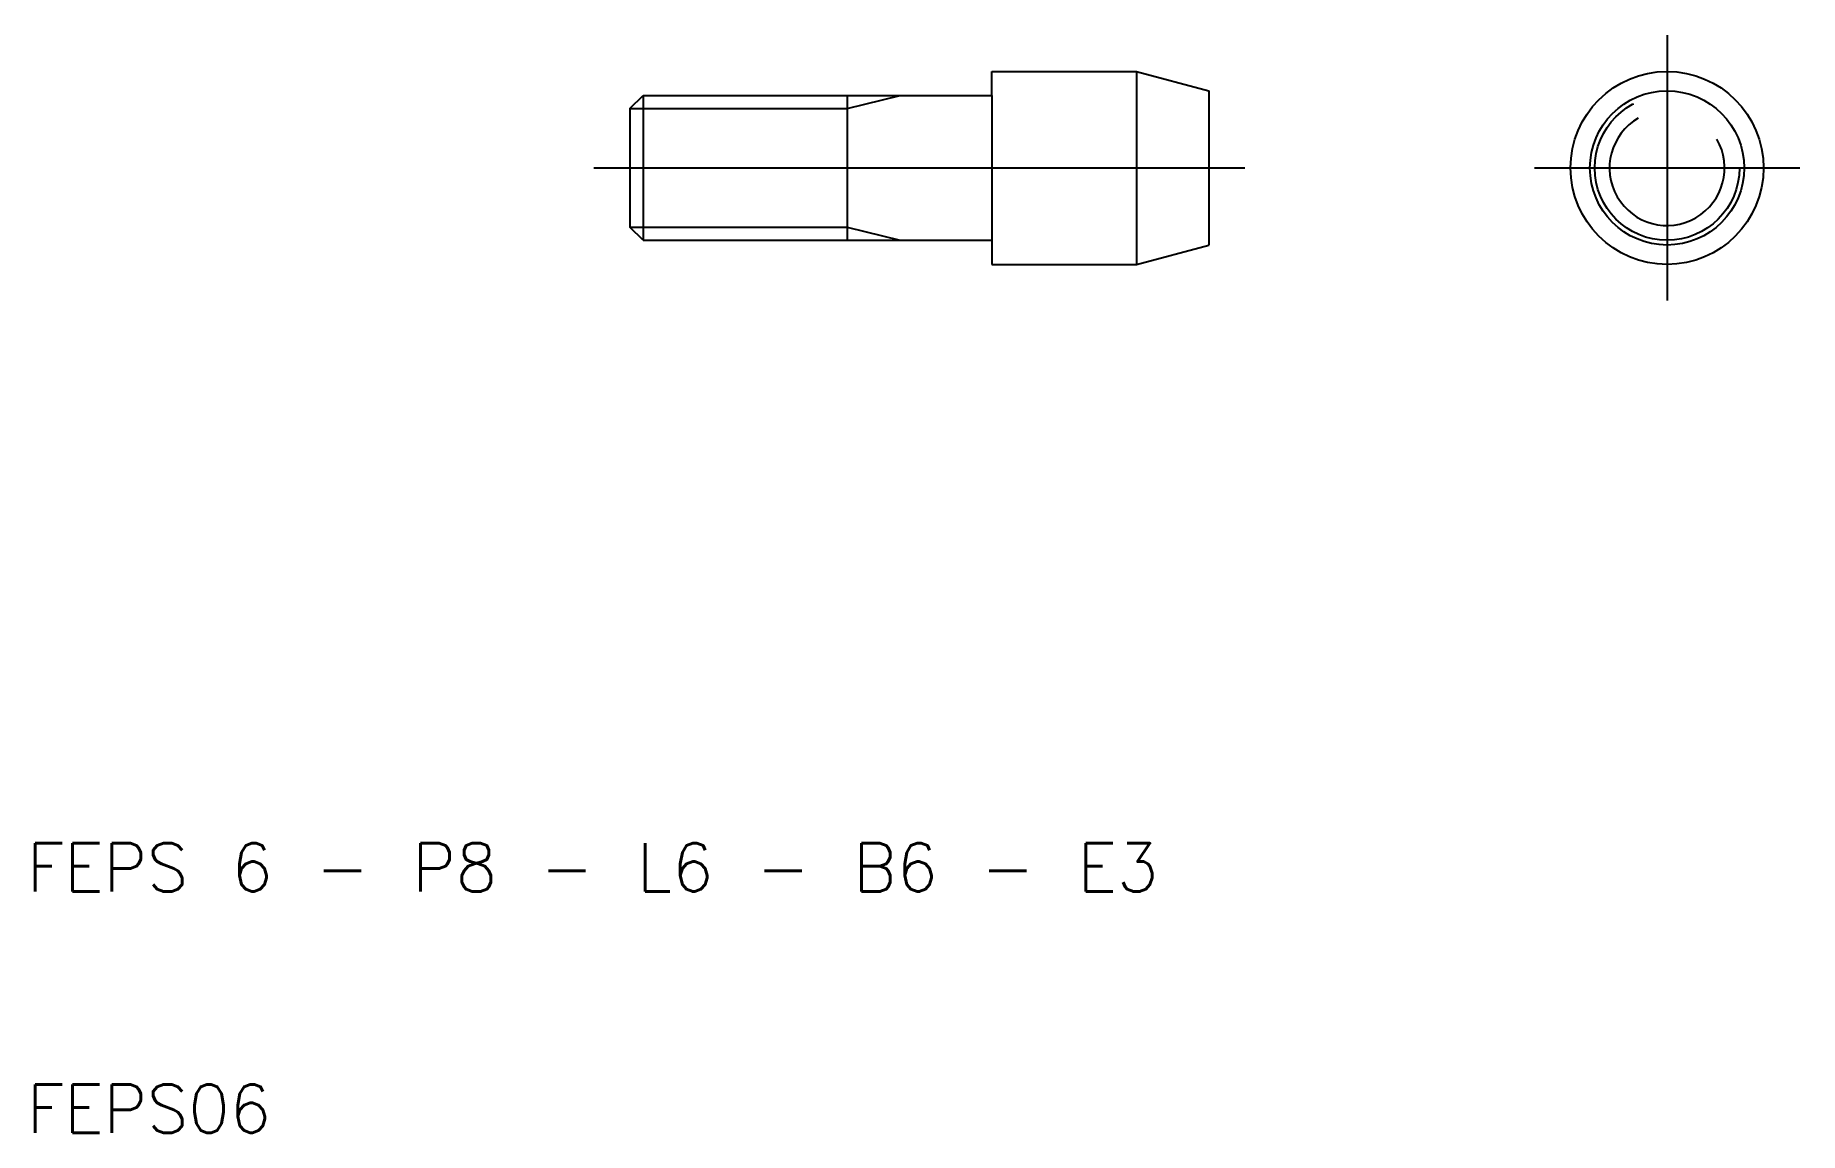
# Model space of a CAD drawing. Extents: x 10.3 to 83.5, y 10 to 55.5.
import ezdxf

# ---------------------------------------------------------------- set-up
doc = ezdxf.new("R2010")
doc.units = 0
doc.linetypes.add('CENTER', pattern=[50.8, 31.75, -6.35, 6.35, -6.35])
doc.linetypes.add('DASHED', pattern=[19.05, 12.7, -6.35])
doc.layers.get('0').update_dxf_attribs({"linetype": 'CONTINUOUS'})
doc.layers.add('CENTER', color=1, linetype='CENTER')
doc.styles.get("Standard").update_dxf_attribs({"font": 'txt.shx', "bigfont": 'extfont.shx'})

msp = doc.modelspace()

# ---------------------------------------------------------------- linework, layer by layer
for p, q in [((50, 54), (56, 54)), ((50, 53), (50, 54)), ((56, 54), (56, 46)), ((56, 54), (59, 53.196)), ((35, 52.459), (35.541, 53)), ((35.541, 53), (50, 53)), ((35.541, 53), (35.541, 47)), ((44, 53), (44, 47)), ((50, 53), (50, 47)), ((59, 53.196), (59, 46.804)), ((35, 52.459), (35, 47.541)), ((35.541, 47), (35, 47.541)), ((35.541, 47), (50, 47)), ((50, 47), (50, 46)), ((56, 46), (59, 46.804)), ((50, 46), (56, 46))]:
    msp.add_line(p, q)
at = {"color": 3}
for p, q in [((44, 52.459), (46.207, 53)), ((35, 52.459), (44, 52.459)), ((35, 47.541), (44, 47.541)), ((44, 47.541), (46.207, 47))]:
    msp.add_line(p, q, dxfattribs=at)
for radius in [4, 3.196]:
    msp.add_circle((78, 50), radius)
at = {"color": 3, "linetype": 'DASHED'}
msp.add_circle((78, 50), 3, dxfattribs=at)
msp.add_arc((78, 50), 2.386, 120, 30, dxfattribs=at)
at = {"layer": 'CENTER', "color": 1, "linetype": 'CENTER'}
for p, q in [((78, 55.5), (78, 44.5)), ((33.5, 50), (60.5, 50)), ((72.5, 50), (83.5, 50))]:
    msp.add_line(p, q, dxfattribs=at)

# ---------------------------------------------------------------- texts
for s, p in [('FEPS 6 - P8 - L6 - B6 - E3', (10, 20)), ('FEPS06', (10, 10))]:
    msp.add_text(s, height=2).set_placement(p)

doc.saveas('drawing.dxf')
